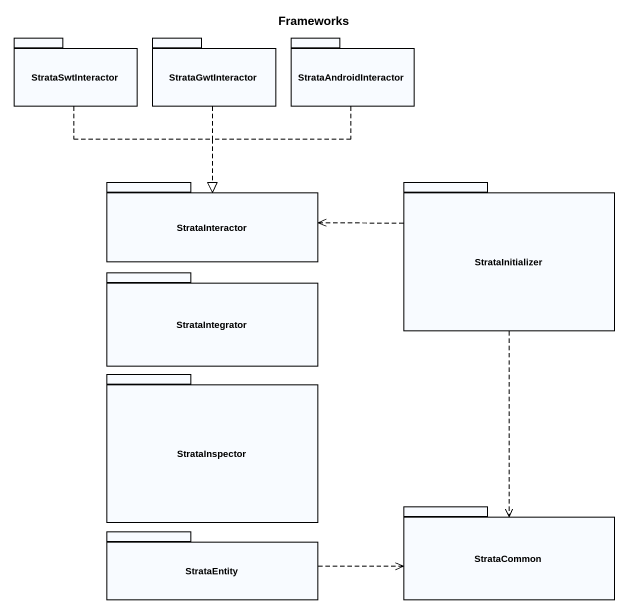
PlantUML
@startuml
title Frameworks
package StrataSwtInteractor {
}
package StrataGwtInteractor {
}
package StrataAndroidInteractor {
}
package StrataInteractor {
}
package StrataInitializer {
}
package StrataIntegrator {
}
package StrataInspector {
}
package StrataEntity {
}
package StrataCommon {
}
StrataSwtInteractor ..|> StrataInteractor
StrataGwtInteractor ..|> StrataInteractor
StrataAndroidInteractor ..|> StrataInteractor
StrataInitializer .left.> StrataInteractor
StrataInitializer ..> StrataCommon
StrataEntity .right.> StrataCommon
@enduml
